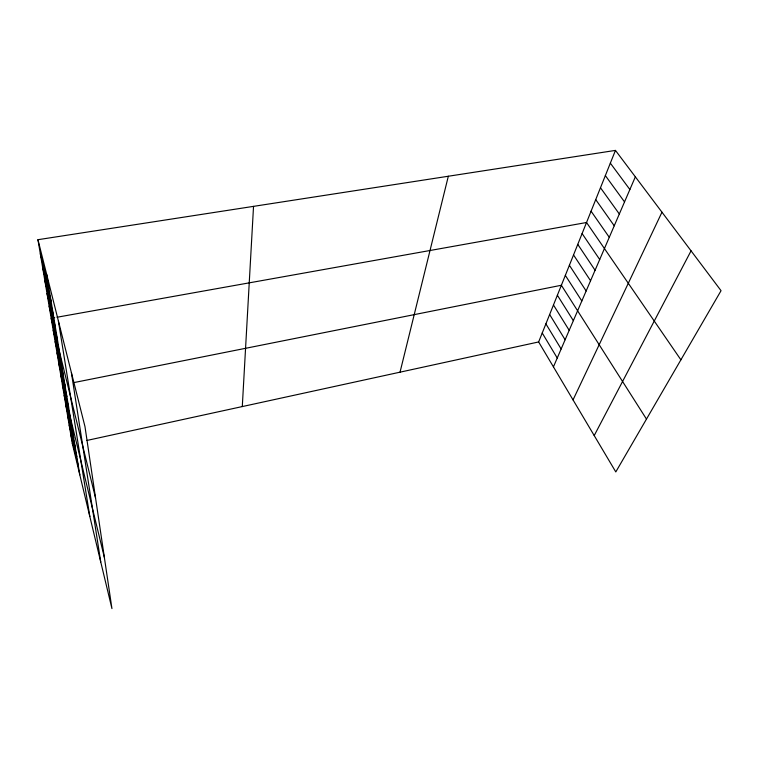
<?xml version="1.0" encoding="UTF-8"?>
<svg xmlns="http://www.w3.org/2000/svg" width="759" height="759" viewBox="0 0 759 759"><rect width="100%" height="100%" fill="white"/><g stroke="black" fill="none" stroke-linecap="round" stroke-linejoin="round"><path stroke-width="1.14" d="M242.292 406.568L253.534 206.363M400.031 372.176L448.322 176.24M615.454 150.396L721.05 290.688L615.796 471.927L538.643 341.948L615.454 150.396L37.95 239.702L72.314 443.626L111.943 608.604L84.98 426.615L37.95 239.702M553.434 366.872L635.349 176.828M573.036 399.898L661.971 212.197M594.212 435.571L691.06 250.84M72.314 443.626L74.534 443.142M86.792 440.476L538.643 341.948M64.676 384.424L62.409 384.879L104.344 557.315M73.746 382.612L561.366 285.261L646.478 419.091M54.676 317.66L51.195 318.287L95.568 498.075M57.001 317.243L586.536 222.501L680.899 359.823M610.34 163.147L629.875 189.532M605.35 175.595L624.534 201.913M600.473 187.739L619.325 214M595.72 199.598L614.24 225.793M591.071 211.182L609.278 237.301M582.106 233.554L599.705 259.521M577.77 244.37L595.075 270.251M573.529 254.929L590.559 280.735M569.392 265.271L586.147 290.972M565.332 275.375L581.83 300.991M557.372 295.232L573.349 320.659M553.463 304.985L569.193 330.317M549.639 314.52L565.123 339.757M545.892 323.865L561.138 348.988M542.23 333.002L557.239 358.02M40.322 253.762L48.937 288.126M42.618 267.424L51.166 301.627M44.857 280.688L53.329 314.729M47.03 293.572L55.435 327.442M49.136 306.105L57.475 339.804M53.187 330.137L61.394 363.476M55.132 341.673L63.272 374.832M57.02 352.897L65.103 385.876M58.87 363.836L66.877 396.625M60.663 374.491L68.604 407.099M64.164 395.297L71.982 427.516M65.881 405.458L73.632 437.478M67.551 415.363L75.236 447.193M69.173 425.021L76.801 456.652M70.758 434.442L78.329 465.874M46.631 274.217L79.818 474.859M58.377 320.896L89.828 516.547M71.384 372.574L100.738 561.945"/></g></svg>
